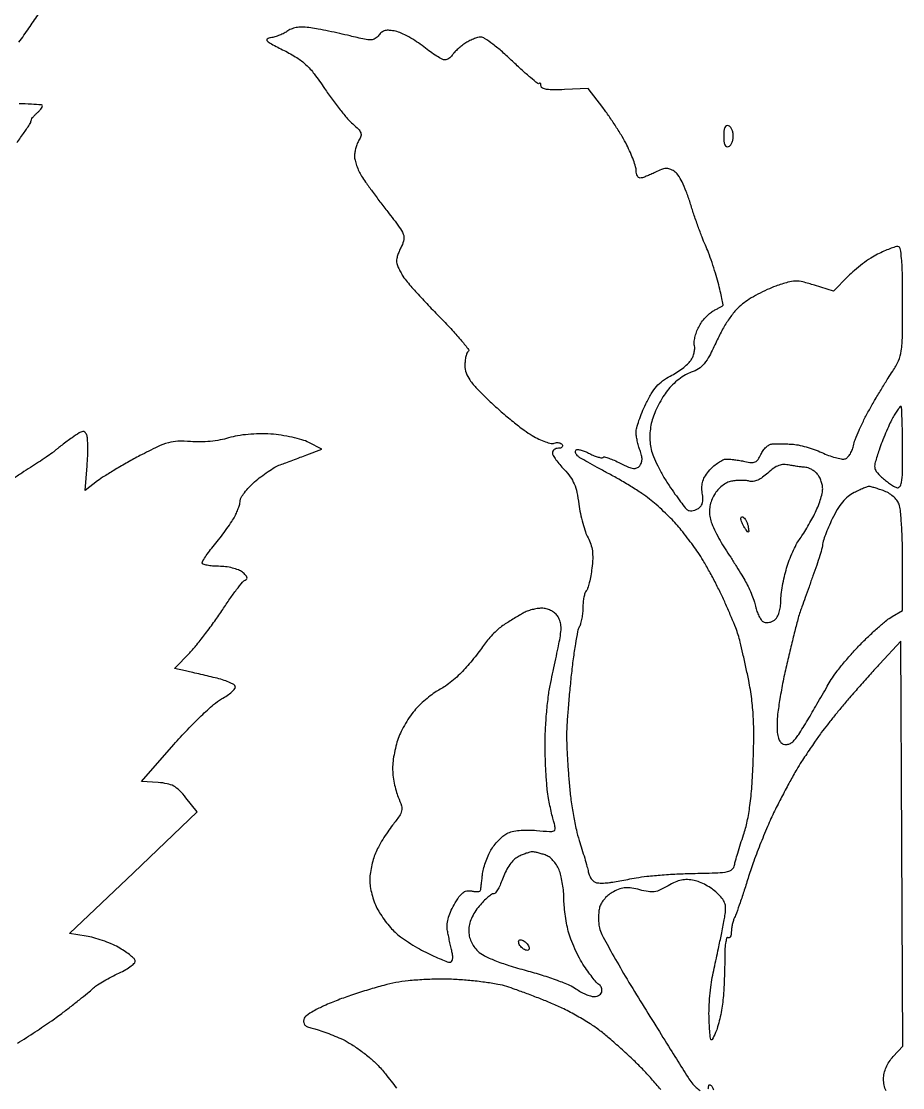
# Model space of a CAD drawing. Extents: x 0 to 102, y 0 to 135.
# Drawn here: x 81.93 to 101.52, y 70.39 to 94.09 of the extents above; entities that cross this region are included whole.
import ezdxf

# ---------------------------------------------------------------- set-up
doc = ezdxf.new("R2010")
doc.units = 0
doc.header["$MEASUREMENT"] = 0

msp = doc.modelspace()

# ---------------------------------------------------------------- linework, layer by layer
for points in [[(81.878958, 93.622484, 0.00939), (82.100556, 93.939102, -0.008454), (82.305637, 94.23329, -0.009584)], [(81.834203, 91.393349, 0.007557), (81.997818, 91.621684, 0.003606), (82.131797, 91.817761, 0.149145), (82.1466, 91.866284, -0.118966), (82.155113, 91.901559, -0.036101), (82.183877, 91.948917, -0.033889), (82.224935, 91.999099, -0.031158), (82.2735, 92.0448, 0.024831), (82.322077, 92.089367, 0.029462), (82.363123, 92.13618, 0.03048), (82.392374, 92.178934, 0.13559), (82.4004, 92.207986, 0.390429), (82.37907, 92.231138, 0.004607), (82.154959, 92.247453, 0.010801), (81.885233, 92.258749, 0.006493)], [(81.843855, 71.376434, 0.004871), (82.242782, 71.633954, 0.004924), (82.606408, 71.878909, 0.012614), (82.863231, 72.065336, 0.00276), (83.070585, 72.225814, 0.002939), (83.271838, 72.385269, 0.002794), (83.443403, 72.524434, 0.013607), (83.537965, 72.606423, -0.039772), (83.627958, 72.676558, -0.012848), (83.771522, 72.76593, -0.012721), (83.936913, 72.857508, -0.013944), (84.101821, 72.937647, 0.021886), (84.256511, 73.015881, 0.038132), (84.376048, 73.095611, 0.046318), (84.452717, 73.168048, 0.278808), (84.461987, 73.219753, 0.118033), (84.427313, 73.270286, 0.019029), (84.335051, 73.347427, 0.020113), (84.217049, 73.431333, 0.016464), (84.084663, 73.511583, 0.027778), (83.928035, 73.588501, 0.017043), (83.736023, 73.662284, 0.01707), (83.540399, 73.722508, 0.029002), (83.372864, 73.757609), (82.999365, 73.8135), (84.421613, 75.166552), (85.84386, 76.519605), (85.591842, 76.833208, 0.026352), (85.443645, 76.998927, 0.072063), (85.318339, 77.09312, 0.076147), (85.175587, 77.14502, 0.031969), (84.972454, 77.172155), (84.605084, 77.1975), (85.32427, 78.018414, -0.010637), (85.624357, 78.346593, -0.011417), (85.931288, 78.653878, -0.011022), (86.20619, 78.905442, -0.051802), (86.380792, 79.028921, 0.022407), (86.507892, 79.108048, 0.033614), (86.610379, 79.189051, 0.035796), (86.679983, 79.261819, 0.258119), (86.688657, 79.307807, 0.192129), (86.654768, 79.34817, 0.021949), (86.545571, 79.400762, 0.023977), (86.404522, 79.453373, 0.017325), (86.242943, 79.498861, 0.001734), (86.065585, 79.541569, 0.001446), (85.876852, 79.585748, 0.001459), (85.703896, 79.625177, 0.003974), (85.581186, 79.651751), (85.335672, 79.702881), (85.673753, 80.05759, 0.0192), (85.831161, 80.235977, 0.008137), (86.028909, 80.486432, 0.008037), (86.23161, 80.760972, 0.01042), (86.408042, 81.019375, -0.00806), (86.567346, 81.255072, -0.011155), (86.718246, 81.46083, -0.007896), (86.849854, 81.626647, -0.122598), (86.907675, 81.66971, 0.146121), (86.941936, 81.697777, 0.236194), (86.946733, 81.734364, 0.112954), (86.916781, 81.782301, 0.027388), (86.84688, 81.845185, 0.0769), (86.757923, 81.896634, 0.031467), (86.62456, 81.939051, 0.029893), (86.471271, 81.967779, 0.031383), (86.31813, 81.9774, -0.019793), (86.178407, 81.982933, -0.031998), (86.060681, 81.9999, -0.03396), (85.974611, 82.024185, -0.316995), (85.9536, 82.053996, -0.141835), (85.966987, 82.100239, -0.009948), (86.042095, 82.214014, -0.013455), (86.13946, 82.347473, -0.009704), (86.254861, 82.491178, 0.010602), (86.379128, 82.646492, 0.009093), (86.503388, 82.814995, 0.009192), (86.610663, 82.972189, 0.025808), (86.677861, 83.087181, 0.018719), (86.724459, 83.186209, 0.018368), (86.763839, 83.289063, 0.018605), (86.791641, 83.38165, 0.063713), (86.7996, 83.443855, -0.142654), (86.818233, 83.507833, -0.023643), (86.892974, 83.61385, -0.024307), (86.995764, 83.73345, -0.019384), (87.117471, 83.852288, -0.019872), (87.25773, 83.969227, -0.016264), (87.416338, 84.083109, -0.016569), (87.569239, 84.178343, -0.040977), (87.688521, 84.234791, -0.000502), (87.809202, 84.280092, -0.000235), (87.965548, 84.338517, -0.000233), (88.129554, 84.39963, -0.000326), (88.276063, 84.454036), (88.610426, 84.577956), (88.319038, 84.728639, 0.046905), (88.169248, 84.789077, 0.017958), (87.951513, 84.845569, 0.017597), (87.709237, 84.890345, 0.020671), (87.477075, 84.915101, 0.01936), (87.223866, 84.921731, 0.019338), (86.970809, 84.908761, 0.020373), (86.73634, 84.877959, 0.032574), (86.540046, 84.830653, -0.031211), (86.35362, 84.785188, -0.020039), (86.132962, 84.754827, -0.019709), (85.904426, 84.74173, -0.025148), (85.693553, 84.748576, 0.02832), (85.413991, 84.755878, 0.060063), (85.200194, 84.723458, 0.044034), (84.961908, 84.634179, 0.009563), (84.569087, 84.436797, 0.0068), (84.29437, 84.287307, 0.006414), (84.018374, 84.127527, 0.006391), (83.777544, 83.979745, 0.022112), (83.627348, 83.875353), (83.350037, 83.663838), (83.393963, 84.211064, 0.010472), (83.406962, 84.430539, 0.012557), (83.409672, 84.63745, 0.011306), (83.403665, 84.810868, 0.077447), (83.385756, 84.894147, 0.100215), (83.345757, 84.957079, 0.250251), (83.295543, 84.97341, 0.099203), (83.217931, 84.942971, 0.011065), (83.059644, 84.836152, 0.004549), (82.947398, 84.75519, 0.004555), (82.836689, 84.672231, 0.004458), (82.741393, 84.598103, 0.018026), (82.685382, 84.550341, -0.03162), (82.621854, 84.499085, -0.004324), (82.481811, 84.401824, -0.004957), (82.31357, 84.28955, -0.00417), (82.133199, 84.173883, 0.006017), (81.942654, 84.050696, 0.005066), (81.743798, 83.915793, 0.005114)], [(101.153066, 70.322787, -0.058792), (101.111174, 70.446588, -0.052257), (101.097, 70.581838, -0.053432), (101.11097, 70.712191, -0.046781), (101.152402, 70.842875, -0.045021), (101.219396, 70.968325, -0.041823), (101.309243, 71.083123), (101.521486, 71.312018), (101.499593, 75.811732), (101.4777, 80.311446), (101.0124, 79.808405, 0.003647), (100.806229, 79.582223, 0.002357), (100.570683, 79.317498, 0.002369), (100.342894, 79.056566, 0.004475), (100.162082, 78.843632, 0.003595), (100.004071, 78.651343, 0.003517), (99.847677, 78.455406, 0.003465), (99.712824, 78.281531, 0.013234), (99.63243, 78.1704, 0.001263), (99.561995, 78.066841, 0.000521), (99.467139, 77.926302, 0.000516), (99.365728, 77.775376, 0.000664), (99.272841, 77.63643, 0.016872), (99.166179, 77.464089, 0.004963), (99.014222, 77.19277, 0.004978), (98.849261, 76.883989, 0.005331), (98.694287, 76.57893, 0.012332), (98.537995, 76.242342, 0.007429), (98.368558, 75.836154, 0.007439), (98.212067, 75.427185, 0.012902), (98.09601, 75.0825, -0.003184), (98.000719, 74.780187, -0.004011), (97.908483, 74.501609, -0.003209), (97.827799, 74.269223, -0.031745), (97.787166, 74.174198, 0.038168), (97.758729, 74.10526, 0.022184), (97.734786, 74.018942, 0.022086), (97.718375, 73.929792, 0.034485), (97.713, 73.851955, -0.04193), (97.707627, 73.787993, -0.091002), (97.690821, 73.741828, -0.168595), (97.666025, 73.720682, -0.235632), (97.637497, 73.723278, 0.502145), (97.608266, 73.711699, 0.028595), (97.585184, 73.601099, 0.025365), (97.569484, 73.441169, 0.013413), (97.565435, 73.241821, -0.00774), (97.563347, 73.008762, -0.005315), (97.554077, 72.744579, -0.005359), (97.539719, 72.490364, -0.010846), (97.521936, 72.2907, -0.016788), (97.49574, 72.110152, -0.013372), (97.455782, 71.917402, -0.013585), (97.409097, 71.740709, -0.032824), (97.362648, 71.6139, -0.013351), (97.289291, 71.459459, -0.600508), (97.261112, 71.458921, -0.111145), (97.242483, 71.522062, -0.002091), (97.221254, 71.8677, -0.019695), (97.217198, 72.095858, -0.012305), (97.229547, 72.362874, -0.012345), (97.254738, 72.625802, -0.021883), (97.290276, 72.8406, -0.000234), (97.333135, 73.043485, -0.000171), (97.380886, 73.268623, -0.000173), (97.426258, 73.481817, -0.000383), (97.461026, 73.6443, 0.003193), (97.491991, 73.793092, 0.002253), (97.524964, 73.960659, 0.002274), (97.555039, 74.121159, 0.00479), (97.576622, 74.246068, 0.045401), (97.586693, 74.388091, 0.087775), (97.564685, 74.499481, 0.079699), (97.503904, 74.603405, 0.03223), (97.391319, 74.7236, 0.038822), (97.28374, 74.809892, 0.025927), (97.14878, 74.892004, 0.026137), (97.008744, 74.958355, 0.04565), (96.886131, 74.996148, 0.043976), (96.738252, 75.013957, 0.058941), (96.603812, 75.002396, 0.053507), (96.466259, 74.958267, 0.02893), (96.307966, 74.87682, -0.025421), (96.132925, 74.785199, -0.072998), (96.00165, 74.746646, -0.074107), (95.865966, 74.747736, -0.02677), (95.676869, 74.787943, 0.025259), (95.498593, 74.826412, 0.058735), (95.362237, 74.832509, 0.064668), (95.236373, 74.806758, 0.036587), (95.093009, 74.745449, 0.050169), (94.991586, 74.679361, 0.041095), (94.897747, 74.590189, 0.042655), (94.824436, 74.49244, 0.078242), (94.785573, 74.401049, 0.037765), (94.768528, 74.301993, 0.020947), (94.762024, 74.179467, 0.020788), (94.765839, 74.054144, 0.031359), (94.780503, 73.945936, 0.073565), (94.835535, 73.792445, 0.004598), (95.067248, 73.368623, 0.006712), (95.355824, 72.868037, 0.004927), (95.68868, 72.320499, 0.000268), (96.032737, 71.767561, 0.000326), (96.355458, 71.250281, 0.000273), (96.627464, 70.815454, 0.002295), (96.751225, 70.61985, 0.026047), (96.838079, 70.498397, 0.032485), (96.93136, 70.395792, 0.034201), (97.018235, 70.322671, 0.159139)], [(96.142602, 70.348257, 0.009715), (95.937429, 70.589119, 0.011822), (95.735738, 70.806218, 0.009605), (95.516772, 71.022537, 0.006457), (95.258813, 71.261503, 0.006504), (95.003039, 71.486411, 0.012788), (94.792881, 71.657295, 0.023323), (94.573249, 71.810956, 0.012394), (94.288325, 71.981383, 0.01231), (93.987879, 72.141503, 0.018674), (93.718538, 72.264275, 0.004355), (93.454707, 72.370153, 0.003588), (93.171489, 72.478619, 0.003624), (92.910028, 72.574453, 0.00964), (92.7216, 72.637901, 0.03164), (92.524128, 72.686699, 0.010464), (92.229069, 72.733732, 0.010372), (91.898928, 72.772337, 0.011594), (91.5795, 72.795527, 0.014205), (91.240342, 72.802609, 0.011358), (90.874951, 72.791555, 0.011624), (90.529733, 72.765197, 0.022449), (90.255597, 72.725351, 0.017657), (89.989098, 72.664484, 0.008143), (89.646772, 72.567475, 0.008054), (89.289749, 72.453688, 0.011067), (88.972902, 72.339186, 0.011429), (88.659388, 72.209668, 0.025067), (88.427388, 72.09335, 0.029491), (88.26828, 71.990505, 0.172229), (88.21311, 71.909322, 0.091949), (88.207821, 71.836394, 0.160852), (88.232811, 71.781899, 0.11764), (88.292791, 71.741941, 0.038157), (88.396005, 71.712577, -0.027657), (88.509271, 71.682905, -0.008658), (88.675393, 71.626224, -0.008622), (88.859019, 71.556397, -0.009431), (89.034673, 71.482238, -0.033506), (89.222028, 71.383425, -0.017263), (89.442904, 71.236543, -0.017081), (89.660634, 71.069117, -0.024709), (89.839981, 70.905655, -0.02794), (90.025227, 70.697166, -0.009675), (90.269322, 70.376884, -0.009577)], [(97.19572, 70.363659, 0.126525), (97.2054, 70.4013, -0.060715), (97.209516, 70.435072, -0.181654), (97.222474, 70.453933, -0.248911), (97.241395, 70.456244, -0.105145), (97.263523, 70.441877, -0.085559), (97.288033, 70.407157, -0.02372), (97.313886, 70.345418, -0.023218)]]:
    msp.add_lwpolyline(points, format="xyb")
for points in [[(88.3647, 93.944989, 0.027381), (88.204063, 93.960509, 0.044521), (88.067259, 93.954018, 0.052448), (87.951596, 93.925566, 0.067644), (87.854709, 93.874993, -0.037066), (87.773836, 93.826288, -0.022593), (87.672097, 93.780514, -0.022586), (87.566557, 93.744076, -0.036808), (87.474009, 93.723992, 0.111643), (87.398118, 93.695212, 0.482275), (87.394509, 93.653936, 0.068849), (87.48944, 93.585906, 0.005168), (87.7725, 93.4407, -0.024192), (88.055158, 93.281842, -0.048015), (88.258583, 93.125149, -0.042504), (88.44337, 92.920127, -0.015249), (88.671418, 92.599392, 0.01058), (88.83862, 92.359522, 0.010282), (89.017381, 92.124602, 0.010236), (89.182919, 91.924644, 0.037132), (89.299655, 91.808095, -0.020388), (89.424372, 91.691643, -0.104642), (89.475192, 91.612422, -0.161789), (89.478269, 91.537466, -0.069735), (89.437087, 91.445, 0.043861), (89.398981, 91.370092, 0.026858), (89.366917, 91.276239, 0.026815), (89.345008, 91.179128, 0.042507), (89.337916, 91.094198, 0.059566), (89.348981, 91.002932, 0.02513), (89.384337, 90.884399, 0.024431), (89.435275, 90.760122, 0.029236), (89.495502, 90.6489, 0.015016), (89.583325, 90.516241, 0.004022), (89.73091, 90.310753, 0.004072), (89.902461, 90.079878, 0.004197), (90.076046, 89.854162, -0.006562), (90.333042, 89.516691, -0.063349), (90.421026, 89.359835, -0.141486), (90.433739, 89.237511, -0.075993), (90.384281, 89.092762, 0.017907), (90.340209, 89.00038, 0.017931), (90.302882, 88.905122, 0.018079), (90.276367, 88.819846, 0.065218), (90.268721, 88.763573, 0.082471), (90.277855, 88.706896, 0.02078), (90.31141, 88.619319, 0.020639), (90.35871, 88.521082, 0.019512), (90.414777, 88.425173, 0.035867), (90.510411, 88.296656, 0.005516), (90.72102, 88.057722, 0.006136), (90.976507, 87.78114, 0.005293), (91.251474, 87.496793, -0.008247), (91.510733, 87.225501, -0.014108), (91.716753, 86.989662, -0.007991), (91.873819, 86.792957, -0.445091), (91.866297, 86.751551, 0.162057), (91.837164, 86.716673, 0.034663), (91.813119, 86.640372, 0.03284), (91.796525, 86.543896, 0.026174), (91.791, 86.43842, 0.084929), (91.818648, 86.276821, 0.068362), (91.899443, 86.119876, 0.040106), (92.058328, 85.928185, 0.009432), (92.354691, 85.635196, 0.01089), (92.597489, 85.413932, 0.009495), (92.860885, 85.19286, 0.009591), (93.106729, 85.002023, 0.027712), (93.286335, 84.882933, 0.022303), (93.436238, 84.803843, 0.027655), (93.582376, 84.744523, 0.027924), (93.707256, 84.70936, 0.147312), (93.777435, 84.714555, -0.067286), (93.828249, 84.726562, -0.07253), (93.879095, 84.724163, -0.081126), (93.92219, 84.708244, -0.126032), (93.950584, 84.680905, -0.14801), (93.958738, 84.650213, -0.191608), (93.947154, 84.623766, -0.133038), (93.915568, 84.605897, -0.062657), (93.868693, 84.6, 0.075556), (93.818301, 84.592342, 0.089063), (93.775544, 84.570119, 0.100719), (93.74696, 84.53707, 0.128783), (93.7368, 84.498278, 0.133617), (93.751783, 84.44321, 0.020563), (93.813763, 84.347031, 0.021723), (93.898483, 84.237191, 0.017337), (93.998801, 84.126239, -0.036904), (94.131485, 83.967426, -0.055026), (94.220126, 83.809805, -0.047814), (94.280015, 83.620758, -0.020805), (94.324538, 83.360811, 0.018358), (94.359146, 83.152641, 0.015761), (94.410412, 82.936585, 0.016046), (94.469483, 82.743284, 0.043197), (94.527371, 82.6119, -0.045174), (94.589711, 82.468884, -0.04836), (94.623602, 82.320214, -0.041265), (94.631321, 82.148802, -0.021413), (94.614124, 81.9351, -0.013732), (94.588657, 81.767249, -0.017013), (94.555393, 81.612748, -0.015454), (94.51949, 81.486463, -0.109654), (94.48769, 81.43173, 0.109555), (94.459043, 81.382446, 0.027027), (94.435364, 81.291326, 0.026361), (94.41905, 81.181519, 0.023701), (94.4136, 81.066618, -0.024569), (94.407698, 80.94659, -0.021114), (94.389998, 80.821419, -0.021651), (94.364165, 80.709064, -0.055584), (94.333253, 80.631747, 0.075326), (94.297038, 80.529704, 0.006378), (94.247572, 80.254599, 0.008346), (94.197993, 79.923101, 0.006361), (94.154401, 79.558659, 0.003417), (94.116341, 79.177381, 0.0034), (94.08343, 78.794989, 0.003331), (94.059166, 78.460405, 0.0133), (94.051124, 78.255, 0.012676), (94.053649, 78.058039, 0.003944), (94.067271, 77.762469, 0.00394), (94.087708, 77.432327, 0.004334), (94.112793, 77.1129, 0.012359), (94.149334, 76.787299, 0.009878), (94.204278, 76.438479, 0.010012), (94.268004, 76.117532, 0.024786), (94.33093, 75.8862, -0.004115), (94.392798, 75.690994, -0.003782), (94.453252, 75.489241, -0.003779), (94.504443, 75.308502, -0.012447), (94.534325, 75.18825, 0.050558), (94.565285, 75.094727, 0.064431), (94.612683, 75.017317, 0.075426), (94.670546, 74.964256, 0.125861), (94.732462, 74.942273, 0.017394), (94.79777, 74.938613, 0.011395), (94.873161, 74.938734, 0.011468), (94.946685, 74.942216, 0.02151), (95.0058, 74.948941, 0.004543), (95.080972, 74.961486, 0.000676), (95.232105, 74.988334, 0.000761), (95.41055, 75.020563, 0.000656), (95.598, 75.054968, -0.019843), (95.83408, 75.088995, -0.006996), (96.174775, 75.119561, -0.006932), (96.550539, 75.142746, -0.008078), (96.90809, 75.15405, 0.004386), (97.413621, 75.166296, 0.043089), (97.625109, 75.191607, 0.127828), (97.730918, 75.243967, 0.171041), (97.783563, 75.3363, -0.023164), (97.805502, 75.431841, -0.004309), (97.855389, 75.604905, -0.00461), (97.917372, 75.806357, -0.004194), (97.98499, 76.0131, 0.028891), (98.066129, 76.310066, 0.019194), (98.126083, 76.658136, 0.015453), (98.169288, 77.083247, 0.007829), (98.198717, 77.6205, 0.007778), (98.212097, 78.189569, 0.015688), (98.20159, 78.638085, 0.018404), (98.165148, 79.034819, 0.016893), (98.09895, 79.4394, 0.003888), (98.037583, 79.736425, 0.003819), (97.971249, 80.034244, 0.003758), (97.909133, 80.294474, 0.014488), (97.864679, 80.4546, 0.018592), (97.811122, 80.607481, 0.005479), (97.717816, 80.837679, 0.005492), (97.607118, 81.094455, 0.005882), (97.493241, 81.3429, 0.008514), (97.368748, 81.595077, 0.006764), (97.226046, 81.863177, 0.006845), (97.086965, 82.108158, 0.016989), (96.976713, 82.282455, 0.009218), (96.867664, 82.436366, 0.005801), (96.73491, 82.612286, 0.005822), (96.60025, 82.782361, 0.010619), (96.485818, 82.917509, 0.015283), (96.364189, 83.046928, 0.008238), (96.206968, 83.199189, 0.008197), (96.041516, 83.349205, 0.01276), (95.893618, 83.472416, 0.020289), (95.722915, 83.596487, 0.008226), (95.481005, 83.752049, 0.008123), (95.214988, 83.911067, 0.010236), (94.9635, 84.04913, -0.004377), (94.73092, 84.17329, -0.00584), (94.522064, 84.29033, -0.004188), (94.349419, 84.391681, -0.058424), (94.29234, 84.435609, -0.062283), (94.265871, 84.468763, -0.081333), (94.251247, 84.504642, -0.099384), (94.250371, 84.537546, -0.154689), (94.263328, 84.562528, -0.231828), (94.29759, 84.574256, -0.033383), (94.372316, 84.559686, -0.032181), (94.464452, 84.52878, -0.022321), (94.564212, 84.482712, 0.02003), (94.663606, 84.43626, 0.029381), (94.754604, 84.404234, 0.029044), (94.828366, 84.387617, 0.241779), (94.859976, 84.397776, -0.26384), (94.893819, 84.407123, -0.018859), (94.991016, 84.378735, -0.022605), (95.110229, 84.332897, -0.014867), (95.243122, 84.270007, 0.013574), (95.427436, 84.182197, 0.070914), (95.535351, 84.151649, 0.138463), (95.611138, 84.162399, 0.116013), (95.676138, 84.211514, 0.08545), (95.713837, 84.277016, 0.082059), (95.728158, 84.352292, 0.065173), (95.718584, 84.442352, 0.031822), (95.684419, 84.552917, -0.02179), (95.651323, 84.652871, -0.01636), (95.623385, 84.765346, -0.016617), (95.604056, 84.873091, -0.036085), (95.598, 84.956894, -0.0676), (95.611054, 85.053005, -0.014453), (95.660773, 85.214365, -0.014857), (95.729891, 85.399391, -0.013665), (95.811695, 85.585287, -0.023253), (95.931881, 85.811497, -0.046359), (96.05081, 85.975462, -0.052986), (96.186353, 86.10041, -0.041807), (96.356004, 86.205668, 0.023687), (96.49161, 86.28315, 0.02072), (96.625673, 86.376432, 0.021238), (96.739776, 86.470952, 0.056436), (96.809758, 86.55014, 0.049754), (96.853906, 86.628773, 0.041466), (96.884907, 86.719495, 0.043229), (96.899211, 86.808139, 0.082527), (96.892666, 86.879791, -0.087987), (96.886463, 86.956917, -0.032353), (96.903926, 87.065164, -0.03086), (96.938772, 87.183518, -0.032316), (96.987493, 87.29481, -0.035959), (97.053102, 87.40203, -0.028249), (97.138536, 87.508218, -0.029003), (97.229727, 87.598217, -0.060358), (97.312026, 87.654552, 0.002589), (97.386296, 87.693678, 0.003553), (97.45266, 87.729688, 0.002299), (97.508012, 87.760566, 0.041867), (97.524711, 87.77192, 0.277057), (97.531329, 87.790084, 0.002829), (97.503583, 87.929249, 0.008064), (97.467485, 88.091759, 0.005024), (97.420193, 88.281106, 0.010584), (97.359849, 88.494185, 0.007639), (97.283932, 88.729226, 0.007721), (97.204865, 88.950533, 0.016578), (97.13569, 89.117995, -0.014326), (97.062995, 89.291755, -0.005526), (96.971776, 89.536673, -0.005466), (96.878648, 89.804579, -0.006718), (96.797837, 90.0567, 0.016615), (96.711489, 90.308813, 0.026145), (96.619137, 90.518152, 0.029753), (96.52742, 90.675681, 0.107186), (96.444504, 90.756163, 0.051116), (96.344583, 90.805024, 0.101068), (96.257673, 90.818266, 0.081806), (96.160693, 90.797241, 0.025132), (96.023926, 90.735013, -0.013267), (95.922343, 90.685853, -0.015063), (95.822462, 90.644321, -0.014352), (95.736006, 90.614201, -0.076784), (95.686801, 90.6066, -0.177095), (95.652912, 90.618992, -0.092489), (95.624085, 90.654261, -0.072604), (95.604569, 90.706774, -0.052766), (95.598, 90.768849, 0.072189), (95.585238, 90.856779, 0.015477), (95.536738, 91.003523, 0.015864), (95.469283, 91.17149, 0.014534), (95.389448, 91.339899, 0.016381), (95.286237, 91.526822, 0.008571), (95.146273, 91.752871, 0.008516), (94.994674, 91.97999, 0.012907), (94.854479, 92.1717), (94.528063, 92.5947), (94.005531, 92.570203, -0.011238), (93.765036, 92.564341, -0.037326), (93.607372, 92.575826, -0.064532), (93.512731, 92.602654, -0.299962), (93.483, 92.647753, 0.037752), (93.48024, 92.684253, 0.106585), (93.471202, 92.708026, 0.243903), (93.457943, 92.715559, 0.208858), (93.442837, 92.709637, -0.381241), (93.411771, 92.707866, -0.005173), (93.251417, 92.838036, -0.011464), (93.063314, 93.001406, -0.006914), (92.847592, 93.203137, 0.0123), (92.624241, 93.40754, 0.016705), (92.412287, 93.580037, 0.013635), (92.230151, 93.710739, 0.149903), (92.145179, 93.7368, 0.068873), (92.07411, 93.726964, 0.026575), (91.979682, 93.69481, 0.025704), (91.879577, 93.648569, 0.028846), (91.788674, 93.593856, 0.018545), (91.703632, 93.530992, 0.017096), (91.621072, 93.460338, 0.017382), (91.551883, 93.39233, 0.052874), (91.511846, 93.340056, -0.060142), (91.478433, 93.297715, -0.051537), (91.434237, 93.262005, -0.054037), (91.386484, 93.23783, -0.09245), (91.342646, 93.230021, -0.124166), (91.284062, 93.245302, -0.013816), (91.163924, 93.315669, -0.016136), (91.02375, 93.409474, -0.012415), (90.876828, 93.520436, 0.022272), (90.717989, 93.635555, 0.01933), (90.541998, 93.741998, 0.019772), (90.37501, 93.825934, 0.052553), (90.248512, 93.868024, 0.031299), (90.115407, 93.888635, 0.080868), (90.018744, 93.881825, 0.102996), (89.943478, 93.846668, 0.074429), (89.878162, 93.780637, -0.091928), (89.798088, 93.705125, -0.137698), (89.706791, 93.676977, -0.05913), (89.562024, 93.69044, -0.006553), (89.237478, 93.764366, 0.004567), (89.008094, 93.817574, 0.003681), (88.760669, 93.870682, 0.003721), (88.531441, 93.916345, 0.009531)], [(97.64955, 91.76985, 0.211461), (97.604532, 91.765559, 0.159419), (97.570516, 91.728515, 0.080465), (97.549906, 91.652882, 0.026371), (97.5438, 91.5372, 0.026371), (97.549906, 91.421518, 0.080465), (97.570516, 91.345885, 0.159419), (97.604532, 91.308841, 0.211461), (97.64955, 91.30455, 0.141711), (97.690052, 91.332456, 0.064922), (97.724236, 91.387432, 0.056675), (97.747455, 91.459077, 0.050084), (97.7553, 91.5372, 0.050084), (97.747455, 91.615323, 0.056675), (97.724236, 91.686968, 0.064922), (97.690052, 91.741944, 0.141711)], [(101.41425, 89.083733, 0.078342), (101.353733, 89.074154, 0.012122), (101.238798, 89.033807, 0.013264), (101.104554, 88.97888, 0.011186), (100.965465, 88.913863, 0.030304), (100.811092, 88.825428, 0.015722), (100.629223, 88.697702, 0.015575), (100.45001, 88.554299, 0.022829), (100.302519, 88.416441), (99.982608, 88.088822), (99.561408, 88.223516, 0.01692), (99.302264, 88.296822, 0.066531), (99.137598, 88.314837, 0.06414), (98.971015, 88.28932, 0.015014), (98.701554, 88.202966, 0.022035), (98.511499, 88.126125, 0.015104), (98.302841, 88.023138, 0.015251), (98.107512, 87.911509, 0.029644), (97.960214, 87.808787, 0.046954), (97.814203, 87.669434, 0.027257), (97.665375, 87.477823, 0.024449), (97.520148, 87.244627, 0.019053), (97.384901, 86.97838, -0.011895), (97.226548, 86.655274, -0.051572), (97.109248, 86.477223, -0.080745), (96.986256, 86.368463, -0.061114), (96.823026, 86.291448, 0.055825), (96.6949, 86.232638, 0.028277), (96.548038, 86.132513, 0.027684), (96.406422, 86.010723, 0.036852), (96.293072, 85.884444, 0.027047), (96.193822, 85.74053, 0.017699), (96.094658, 85.565011, 0.017816), (96.009949, 85.386583, 0.03231), (95.955634, 85.2345, 0.030519), (95.91923, 85.069702, 0.030033), (95.902908, 84.900809, 0.030541), (95.907039, 84.734103, 0.034448), (95.93172, 84.575842, 0.043479), (95.981793, 84.41978, 0.015683), (96.078758, 84.207649, 0.015418), (96.200071, 83.980725, 0.017696), (96.330019, 83.772142, 0.005433), (96.460521, 83.582781, 0.007239), (96.583402, 83.413807, 0.005285), (96.689493, 83.27535, 0.070887), (96.735542, 83.231153, 0.123593), (96.776848, 83.214779, 0.056249), (96.835332, 83.213663, 0.050825), (96.900584, 83.226541, 0.048782), (96.962853, 83.252423, 0.089246), (97.029594, 83.305235, 0.108714), (97.068185, 83.37475, 0.080255), (97.080725, 83.470638, 0.030086), (97.068465, 83.60607, -0.044105), (97.059389, 83.751598, -0.072577), (97.080308, 83.8729, -0.067818), (97.136415, 83.988723, -0.033829), (97.235744, 84.118261, -0.032449), (97.327156, 84.20944, -0.033204), (97.428929, 84.287269, -0.03518), (97.525981, 84.342343, -0.104314), (97.599991, 84.360293, -0.029252), (97.677312, 84.358096, -0.010873), (97.785492, 84.346295, -0.010732), (97.903191, 84.328283, -0.01275), (98.013389, 84.30608, 0.030569), (98.158141, 84.282244, 0.131304), (98.243644, 84.295958, 0.143027), (98.306892, 84.349694, 0.038737), (98.371125, 84.465897, -0.049979), (98.420357, 84.550425, -0.049499), (98.485524, 84.623804, -0.053933), (98.555997, 84.676047, -0.113483), (98.620636, 84.696337, -0.016524), (98.697578, 84.699811, -0.005386), (98.811287, 84.699958, -0.005361), (98.937687, 84.697405, -0.006018), (99.059213, 84.692182, -0.03778), (99.196228, 84.674197, -0.016946), (99.372758, 84.63101, -0.016664), (99.557131, 84.572531, -0.021753), (99.721172, 84.506256, 0.018113), (99.874217, 84.443124, 0.020447), (100.025425, 84.393999, 0.02017), (100.156266, 84.362961, 0.096), (100.232795, 84.362872, 0.140885), (100.290226, 84.392059, 0.059303), (100.346684, 84.458787, 0.051674), (100.394285, 84.550109, 0.043904), (100.425339, 84.654365, -0.042305), (100.465655, 84.791316, -0.011554), (100.552217, 84.99955, -0.011597), (100.661734, 85.232017, -0.011837), (100.781202, 85.457554, -0.00466), (100.912717, 85.687183, -0.003733), (101.058475, 85.932057, -0.003773), (101.196705, 86.156545, -0.009568), (101.30145, 86.316907, 0.046304), (101.427235, 86.544336, 0.068115), (101.489519, 86.763707, 0.031811), (101.514841, 87.091844, 0.003354), (101.52, 87.860857, 0.003998), (101.515185, 88.463121, 0.01757), (101.497022, 88.81806, 0.02259), (101.467828, 89.038899, 0.363561)], [(101.479873, 85.5306, 0.235488), (101.458059, 85.519723, 0.010658), (101.4077, 85.449833, 0.015928), (101.350617, 85.361014, 0.010535), (101.290528, 85.25565, 0.017178), (101.223243, 85.12082, 0.007577), (101.143203, 84.93835, 0.007489), (101.064106, 84.742165, 0.009986), (100.998537, 84.561579, 0.008986), (100.910957, 84.2885, 0.09547), (100.899119, 84.172852, 0.151864), (100.935854, 84.083425, 0.033059), (101.051753, 83.960822, 0.017732), (101.136777, 83.887453, 0.015741), (101.230158, 83.817196, 0.016005), (101.318225, 83.759305, 0.045809), (101.383871, 83.726948, 0.323231), (101.454399, 83.745623, 0.133907), (101.496938, 83.840766, 0.034937), (101.516114, 84.06751, 0.003631), (101.52, 84.602655, 0.004053), (101.517116, 84.95847, 0.006751), (101.508213, 85.258016, 0.001824), (101.496155, 85.51512, 0.399495)], [(99.012121, 84.225966, 0.053213), (98.879943, 84.238037, 0.082982), (98.767728, 84.217519, 0.070893), (98.656339, 84.158396, 0.029481), (98.524543, 84.049959, -0.031385), (98.409173, 83.955772, -0.052481), (98.300383, 83.893909, -0.064875), (98.20048, 83.864899, -0.102562), (98.111718, 83.869463, 0.043551), (98.030344, 83.883325, 0.021083), (97.924738, 83.887501, 0.020729), (97.813618, 83.882599, 0.027971), (97.714022, 83.868414, 0.071926), (97.61281, 83.832498, 0.046354), (97.508341, 83.764463, 0.0442), (97.412488, 83.673682, 0.047701), (97.33679, 83.56962, 0.038881), (97.274305, 83.442172, 0.047519), (97.237234, 83.314765, 0.049234), (97.225689, 83.186547, 0.047236), (97.239111, 83.056697, 0.048478), (97.278152, 82.927881, 0.015856), (97.359677, 82.74672, 0.015632), (97.463488, 82.550125, 0.017032), (97.576625, 82.366072, -0.004216), (97.698345, 82.178977, -0.003256), (97.827987, 81.973038, -0.003292), (97.946562, 81.779091, -0.007877), (98.031294, 81.633277, -0.019511), (98.100462, 81.497659, -0.01349), (98.168449, 81.33935, -0.013624), (98.225619, 81.183419, -0.026998), (98.260767, 81.056511, 0.035009), (98.292729, 80.947899, 0.03897), (98.338666, 80.848805, 0.042475), (98.390843, 80.772026, 0.1314), (98.441155, 80.735519, 0.09423), (98.496335, 80.725563, 0.055995), (98.562865, 80.733672, 0.053326), (98.62994, 80.757376, 0.061696), (98.686977, 80.793894, 0.105605), (98.735414, 80.855329, 0.039599), (98.776109, 80.957793, 0.037042), (98.804074, 81.080066, 0.03697), (98.813716, 81.205209, -0.029695), (98.822918, 81.352596, -0.013019), (98.851737, 81.546207, -0.012831), (98.893071, 81.750684, -0.016765), (98.941863, 81.9351, -0.017294), (99.002069, 82.112747, -0.014498), (99.07777, 82.296734, -0.014744), (99.156834, 82.460904, -0.038451), (99.225862, 82.572196, 0.016933), (99.298607, 82.678945, 0.007094), (99.389567, 82.827266, 0.007009), (99.48248, 82.988823, 0.009039), (99.563015, 83.139875, 0.021052), (99.632063, 83.290572, 0.019297), (99.690412, 83.450937, 0.019712), (99.73128, 83.59806, 0.057947), (99.7434, 83.702287, 0.05421), (99.733646, 83.791988, 0.038606), (99.704348, 83.888823, 0.039125), (99.661388, 83.977942, 0.064591), (99.610457, 84.044057, 0.036972), (99.551447, 84.094931, 0.034353), (99.484171, 84.137948, 0.036186), (99.418893, 84.167718, 0.089119), (99.367232, 84.177, -0.026901), (99.308896, 84.180141, -0.007362), (99.217427, 84.191384, -0.007421), (99.113944, 84.207221, -0.007672)], [(100.767126, 83.752074, 0.084342), (100.73497, 83.745349, 0.006151), (100.6509, 83.711109, 0.008451), (100.551284, 83.667106, 0.006295), (100.442835, 83.615326, 0.058068), (100.307058, 83.527521, 0.046808), (100.183889, 83.404793, 0.039616), (100.068597, 83.241392, 0.023352), (99.956385, 83.030291, 0.008702), (99.8748, 82.849772, 0.010944), (99.805856, 82.679725, 0.009211), (99.754113, 82.535688, 0.080959), (99.743031, 82.469089, -0.068198), (99.73311, 82.398433, -0.005419), (99.679577, 82.216744, -0.007266), (99.609956, 82.000811, -0.005504), (99.527536, 81.7659, 0.000546), (99.439839, 81.523666, 0.000576), (99.354231, 81.285531, 0.00055), (99.280886, 81.080053, 0.002612), (99.239656, 80.9622, 0.018384), (99.199821, 80.83089, 0.002204), (99.12384, 80.537453, 0.002623), (99.036869, 80.187692, 0.002154), (98.947552, 79.813254, 0.008382), (98.863583, 79.425185, 0.008372), (98.792635, 79.034371, 0.008245), (98.742056, 78.691246, 0.032477), (98.7282, 78.478149, 0.018568), (98.735344, 78.285827, 0.056717), (98.759659, 78.157726, 0.091056), (98.802993, 78.074995, 0.135897), (98.868277, 78.026737, 0.106692), (98.936111, 78.016219, 0.089551), (99.006982, 78.033366, 0.075469), (99.077294, 78.078102, 0.049411), (99.143227, 78.148207, 0.018225), (99.210482, 78.242501, 0.005315), (99.307074, 78.392376, 0.005333), (99.412314, 78.563568, 0.005686), (99.511607, 78.733364, -0.001459), (99.614914, 78.9135, -0.001017), (99.732493, 79.116192, -0.001026), (99.84606, 79.310137, -0.002128), (99.935654, 79.460953, -0.027874), (100.040211, 79.615093, -0.00988), (100.206103, 79.823832, -0.00977), (100.397696, 80.046367, -0.01134), (100.588768, 80.250222, -0.009495), (100.783058, 80.440927, -0.009517), (100.984296, 80.623962, -0.009383), (101.165768, 80.776897, -0.037001), (101.285672, 80.86026), (101.52, 80.998681), (101.52, 82.074733, 0.006721), (101.514258, 82.501912, 0.008572), (101.496923, 82.895391, 0.006914), (101.472283, 83.223318, 0.068732), (101.441441, 83.357411, 0.076761), (101.391071, 83.446094, 0.047839), (101.308077, 83.532481, 0.045347), (101.204014, 83.606645, 0.048321), (101.090417, 83.659018, 0.005939), (100.982354, 83.695255, 0.007853), (100.883058, 83.725533, 0.005871), (100.799557, 83.74851, 0.073799)], [(97.953956, 83.0772, -0.176888), (97.986925, 83.06516, -0.061565), (98.021836, 83.027497, -0.051816), (98.053253, 82.972755, -0.040443), (98.075913, 82.908, -0.016375), (98.09063, 82.84311, -0.028638), (98.097937, 82.788502, -0.030208), (98.098557, 82.748169, -0.401085), (98.088756, 82.7388, -0.224557), (98.072199, 82.746631, -0.015673), (98.039978, 82.788502, -0.019817), (98.003775, 82.843172, -0.013472), (97.9668, 82.908, -0.034047), (97.937455, 82.973128, -0.069989), (97.925519, 83.027654, -0.128234), (97.931953, 83.063152, -0.292)], [(93.499353, 81.045553, 0.037339), (93.398855, 81.037484, 0.024486), (93.285054, 81.013974, 0.024642), (93.175853, 80.97996, 0.042697), (93.089789, 80.939803, 0.004518), (93.002879, 80.88877, 0.002022), (92.889441, 80.820149, 0.002001), (92.770068, 80.74662, 0.002716), (92.662922, 80.679219, 0.034913), (92.555439, 80.599737, 0.018949), (92.434522, 80.488342, 0.018795), (92.319527, 80.365123, 0.02815), (92.229651, 80.248603, -0.012589), (92.138121, 80.121982, -0.006316), (92.016508, 79.966481, -0.006266), (91.886594, 79.808713, -0.00922), (91.768219, 79.673705, -0.021077), (91.644997, 79.549255, -0.016181), (91.500634, 79.423694, -0.016451), (91.357706, 79.314905, -0.036916), (91.2411, 79.244389, 0.034512), (91.125189, 79.175051, 0.016109), (90.98476, 79.070429, 0.015874), (90.843895, 78.950749, 0.021399), (90.724854, 78.833268, 0.029836), (90.614196, 78.699068, 0.017908), (90.498552, 78.527866, 0.017903), (90.395362, 78.34867, 0.029607), (90.323004, 78.189838, 0.025849), (90.269588, 78.02679, 0.017128), (90.22455, 77.834996, 0.017257), (90.193548, 77.645164, 0.031854), (90.1836, 77.489171, 0.03004), (90.192738, 77.337205, 0.018602), (90.220768, 77.16051, 0.018641), (90.261615, 76.987462, 0.031686), (90.310129, 76.846939, -0.024493), (90.379782, 76.654213, -0.125706), (90.385162, 76.54159, -0.10331), (90.336631, 76.429397, -0.013926), (90.18203, 76.222618, 0.01783), (90.07534, 76.077572, 0.012495), (89.965274, 75.907189, 0.012627), (89.867937, 75.738484, 0.025575), (89.801701, 75.600279, 0.029029), (89.753528, 75.463109, 0.01855), (89.712925, 75.29904, 0.018636), (89.685015, 75.134714, 0.032754), (89.676, 74.997247, 0.041624), (89.687538, 74.858894, 0.02248), (89.723427, 74.691625, 0.022241), (89.775604, 74.523415, 0.032468), (89.837452, 74.38118, 0.025562), (89.916713, 74.244715, 0.016184), (90.022095, 74.093832, 0.016249), (90.135533, 73.951973, 0.02867), (90.239302, 73.843741, 0.030214), (90.362273, 73.742516, 0.012718), (90.538726, 73.621054, 0.012529), (90.734452, 73.500414, 0.015953), (90.921038, 73.399591, 0.008132), (91.097163, 73.315111, 0.010566), (91.261307, 73.243799, 0.008428), (91.400034, 73.189694, 0.088985), (91.45965, 73.179, 0.214735), (91.496746, 73.195702, 0.135741), (91.517948, 73.239052, 0.075057), (91.520495, 73.311362, 0.02809), (91.503198, 73.41165, -0.002558), (91.479301, 73.517596, -0.001507), (91.451773, 73.644436, -0.001507), (91.425034, 73.771329, -0.002578), (91.403583, 73.877413, -0.065733), (91.395804, 74.000552, -0.045539), (91.417951, 74.138485, -0.039265), (91.469682, 74.29015, -0.026214), (91.55112, 74.45468, -0.019611), (91.658757, 74.62975, -0.077069), (91.744345, 74.722678, -0.123144), (91.831466, 74.762382, -0.093127), (91.936972, 74.762048, 0.025362), (92.011398, 74.751699, 0.040345), (92.075652, 74.751261, 0.048577), (92.122732, 74.759387, 0.288083), (92.138857, 74.776982, 0.013145), (92.14409, 74.810571, 0.001089), (92.155202, 74.898223, 0.001455), (92.167927, 75.002867, 0.001122), (92.18122, 75.117093, -0.033402), (92.204814, 75.246464, -0.019582), (92.249292, 75.397532, -0.019531), (92.305871, 75.545798, -0.031258), (92.366744, 75.666803, -0.034493), (92.440322, 75.774917, -0.025673), (92.535299, 75.883677, -0.026177), (92.635995, 75.977348, -0.052081), (92.726231, 76.038141, -0.064436), (92.842367, 76.081867, -0.031847), (92.998033, 76.108224, -0.028015), (93.182029, 76.11707, -0.020671), (93.385748, 76.107016, 0.006013), (93.674136, 76.084295, 0.104502), (93.766931, 76.097528, 0.326172), (93.798719, 76.144972, 0.066084), (93.780276, 76.250986, -0.014812), (93.753094, 76.34747, -0.004637), (93.718009, 76.493553, -0.004628), (93.68184, 76.657471, -0.005102), (93.649921, 76.8168, -0.023747), (93.621799, 77.016314, -0.007156), (93.597855, 77.321756, -0.007154), (93.580784, 77.665577, -0.007714), (93.574112, 78.0012, -0.013625), (93.582117, 78.352194, -0.009838), (93.609394, 78.742772, -0.009949), (93.650048, 79.113253, -0.021205), (93.699239, 79.3971, 0.001058), (93.753639, 79.649991, 0.00087), (93.810677, 79.92021, 0.000878), (93.862207, 80.168631, 0.002334), (93.897872, 80.3463, 0.022168), (93.924735, 80.525123, 0.049979), (93.925406, 80.662013, 0.063688), (93.900085, 80.774099, 0.065502), (93.847504, 80.87505, 0.070649), (93.783239, 80.943747, 0.05562), (93.697172, 80.998493, 0.054458), (93.599098, 81.033914, 0.06089)], [(93.287143, 75.631153, 0.06335), (93.234825, 75.623835, 0.016868), (93.154218, 75.598968, 0.016825), (93.063728, 75.564222, 0.01662), (92.9754, 75.523338, 0.075916), (92.880046, 75.455512, 0.043674), (92.787556, 75.348706, 0.039465), (92.705052, 75.213381, 0.033514), (92.639609, 75.059285, -0.019776), (92.585835, 74.922336, -0.028815), (92.526961, 74.806811, -0.028215), (92.47063, 74.721826, -0.236528), (92.430666, 74.7018, 0.158997), (92.384826, 74.686845, 0.019913), (92.301847, 74.621033, 0.02182), (92.20719, 74.532145, 0.016489), (92.111006, 74.42685, 0.034314), (92.011976, 74.293463, 0.040005), (91.937701, 74.154233, 0.043277), (91.891359, 74.016056, 0.059156), (91.875798, 73.88583, 0.052848), (91.889022, 73.760173, 0.050792), (91.928321, 73.638306, 0.049969), (91.992154, 73.525066, 0.047879), (92.077996, 73.42496, 0.07511), (92.215814, 73.327331, 0.021633), (92.454639, 73.219777, 0.018643), (92.768269, 73.107915, 0.010686), (93.15392, 72.995368, -0.010568), (93.505356, 72.892897, -0.011837), (93.838985, 72.779172, -0.011184), (94.117763, 72.669579, -0.06), (94.259398, 72.589088, 0.031279), (94.360882, 72.523452, 0.027669), (94.473922, 72.467975, 0.02869), (94.581534, 72.429478, 0.071669), (94.663974, 72.4176, 0.06767), (94.729959, 72.426571, 0.08435), (94.785891, 72.452806, 0.099658), (94.823294, 72.491746, 0.142606), (94.8366, 72.53745, 0.052837), (94.83152, 72.585384, 0.055432), (94.816515, 72.630378, 0.061747), (94.794412, 72.665949, 0.125729), (94.768225, 72.6855, -0.119327), (94.729992, 72.713301, -0.008218), (94.644529, 72.817247, -0.011342), (94.546459, 72.946519, -0.008265), (94.443148, 73.0944, -0.025015), (94.337682, 73.269057, -0.016353), (94.233087, 73.479892, -0.016458), (94.144422, 73.692618, -0.030052), (94.088523, 73.872113, -0.015977), (94.051006, 74.048241, -0.011037), (94.019365, 74.24962, -0.011141), (93.997518, 74.444755, -0.022307), (93.9906, 74.599738, 0.023504), (93.983712, 74.746182, 0.015555), (93.962699, 74.913271, 0.015669), (93.932061, 75.074711, 0.029145), (93.895618, 75.202817, 0.048321), (93.843245, 75.316414, 0.045347), (93.769081, 75.420477, 0.047839), (93.682694, 75.503471, 0.076761), (93.594011, 75.553841, 0.014777), (93.507549, 75.583821, 0.014355), (93.418635, 75.608957, 0.014414), (93.339276, 75.626535, 0.05044)], [(93.065287, 73.670738, -0.068635), (93.110511, 73.648399, -0.04742), (93.15458, 73.61198, -0.04742), (93.190999, 73.567911, -0.068635), (93.213337, 73.522687, -0.08306), (93.219762, 73.481841, -0.196386), (93.20805, 73.45395, -0.196386), (93.180159, 73.442238, -0.08306), (93.139312, 73.448662, -0.068635), (93.094089, 73.471001, -0.04742), (93.05002, 73.50742, -0.04742), (93.013601, 73.551489, -0.068635), (92.991262, 73.596712, -0.08306), (92.984838, 73.637559, -0.196386), (92.99655, 73.66545, -0.196386), (93.024441, 73.677162, -0.08306)]]:
    msp.add_lwpolyline(points, format="xyb", close=True)

doc.saveas('drawing.dxf')
